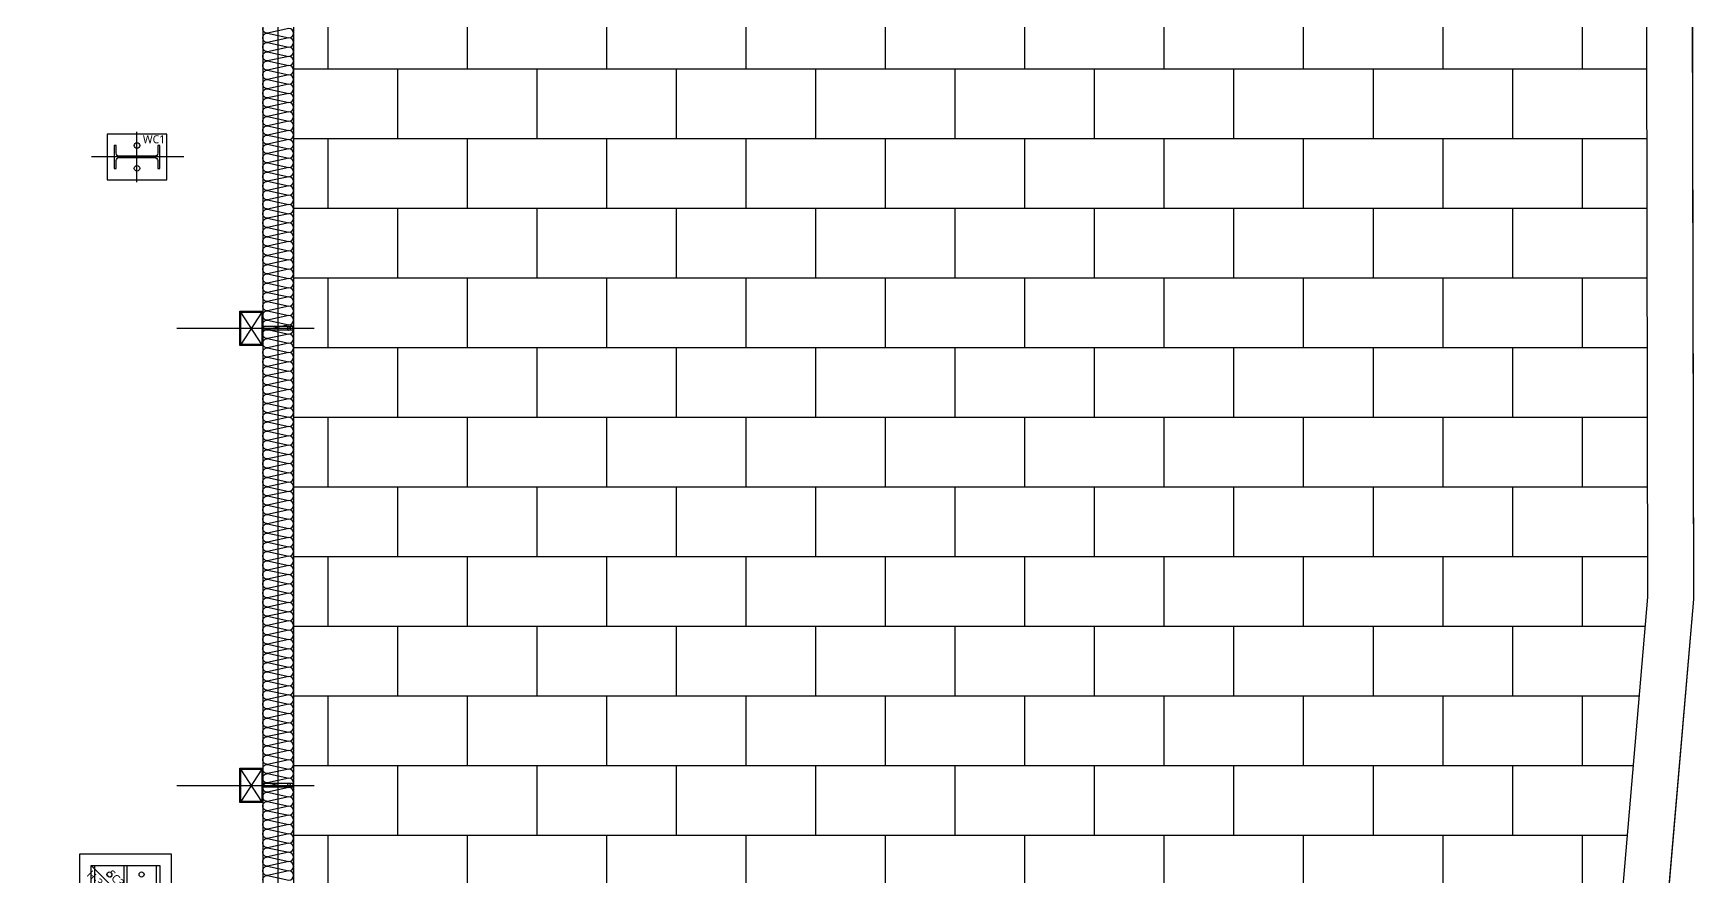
# Model space of a CAD drawing. Header units: millimetres. Extents: x 9 to 147, y 4 to 115.
# Drawn here: x 112.1 to 119.36, y 49.5 to 53.19 of the extents above; entities that cross this region are included whole.
import ezdxf
from ezdxf.enums import TextEntityAlignment as Align
from ezdxf.xclip import XClip

# ---------------------------------------------------------------- set-up
doc = ezdxf.new("R2010")
doc.units = ezdxf.units.MM
doc.header["$LTSCALE"] = 200
doc.linetypes.add('XR-PLAN$0$AUDIT_I_190801151318-2', pattern=[0])
doc.layers.get('DEFPOINTS').update_dxf_attribs({"color": 137})
doc.layers.add('AREA', color=30, linetype='Continuous', plot=False)
doc.layers.add('XR-PLAN$0$TEMP', color=171, linetype='Continuous', plot=False)
for name, color, linetype in [('XR-PLAN$0$09GIRDER', 252, 'Continuous'), ('XR-PLAN$0$6land', 252, 'XR-PLAN$0$AUDIT_I_190801151318-2'), ('XR-PLAN$0$AA-WAXM-FRAM', 252, 'Continuous'), ('XR-PLAN$0$ELE-6', 252, 'Continuous'), ('XR-PLAN$0$HAT', 252, 'Continuous'), ('XR-PLAN$0$HAT-BRICK', 252, 'Continuous'), ('XR-PLAN$0$HAT-INS', 252, 'Continuous'), ('XR-PLAN$0$STEEL BASE', 252, 'Continuous'), ('XR-PLAN$0$WAL', 252, 'Continuous'), ('XR-PLAN$0$메탈판넬-2', 252, 'Continuous'), ('XR-PLAN$0$방화', 252, 'Continuous'), ('XR-현황측량도$0$경계석(33)', 252, 'Continuous')]:
    doc.layers.add(name, color=color, linetype=linetype)
doc.styles.add('XR-PLAN$0$스타일1', font='MALGUN_0.TTF')

# ---------------------------------------------------------------- blocks, each defined once
blk = doc.blocks.new('XR-현황측량도')
at = {"layer": 'XR-현황측량도$0$경계석(33)'}
blk.add_lwpolyline([(143027.2, 74043.6), (151689.9, 74037.3), (154882.8, 74051.1), (162788.9, 74142.4), (171654.6, 74151.5), (178947.9, 74224.2), (185441.1, 74257.7), (186411.9, 74404.5), (193068.5, 76971.8, 0.271364), (196517.3, 81929.2), (196869.6, 86053.4), (196858.7, 91789.3), (196871.2, 109951.5), (196867, 116558.1), (196605.1, 121600.6), (196792.5, 126063.1), (196775.4, 130633.2), (196750.4, 139290.1), (196674.2, 147914.3), (194521.9, 154575.8)], format="xyb", dxfattribs=at)
blk = doc.blocks.new('*U93')
at = {"layer": 'XR-PLAN$0$HAT-INS'}
for points in [[(-6564.1, 0, -0.414214), (-6579.1, 15), (-6564.1, 85, 1), (-6594.1, 85), (-6579.1, 15, -0.414214), (-6594.1, 0, 0.414214)], [(-6534.1, 0, -0.414214), (-6549.1, 15), (-6534.1, 85, 1), (-6564.1, 85), (-6549.1, 15, -0.414214), (-6564.1, 0, 0.414214)], [(-6504.1, 0, -0.414214), (-6519.1, 15), (-6504.1, 85, 1), (-6534.1, 85), (-6519.1, 15, -0.414214), (-6534.1, 0, 0.414214)], [(-6474.1, 0, -0.414214), (-6489.1, 15), (-6474.1, 85, 1), (-6504.1, 85), (-6489.1, 15, -0.414214), (-6504.1, 0, 0.414214)], [(-6444.1, 0, -0.414214), (-6459.1, 15), (-6444.1, 85, 1), (-6474.1, 85), (-6459.1, 15, -0.414214), (-6474.1, 0, 0.414214)], [(-6414.1, 0, -0.414214), (-6429.1, 15), (-6414.1, 85, 1), (-6444.1, 85), (-6429.1, 15, -0.414214), (-6444.1, 0, 0.414214)], [(-6384.1, 0, -0.414214), (-6399.1, 15), (-6384.1, 85, 1), (-6414.1, 85), (-6399.1, 15, -0.414214), (-6414.1, 0, 0.414214)], [(-6354.1, 0, -0.414214), (-6369.1, 15), (-6354.1, 85, 1), (-6384.1, 85), (-6369.1, 15, -0.414214), (-6384.1, 0, 0.414214)], [(-6324.1, 0, -0.414214), (-6339.1, 15), (-6324.1, 85, 1), (-6354.1, 85), (-6339.1, 15, -0.414214), (-6354.1, 0, 0.414214)], [(-6294.1, 0, -0.414214), (-6309.1, 15), (-6294.1, 85, 1), (-6324.1, 85), (-6309.1, 15, -0.414214), (-6324.1, 0, 0.414214)], [(-6264.1, 0, -0.414214), (-6279.1, 15), (-6264.1, 85, 1), (-6294.1, 85), (-6279.1, 15, -0.414214), (-6294.1, 0, 0.414214)], [(-6234.1, 0, -0.414214), (-6249.1, 15), (-6234.1, 85, 1), (-6264.1, 85), (-6249.1, 15, -0.414214), (-6264.1, 0, 0.414214)], [(-6204.1, 0, -0.414214), (-6219.1, 15), (-6204.1, 85, 1), (-6234.1, 85), (-6219.1, 15, -0.414214), (-6234.1, 0, 0.414214)], [(-6174.1, 0, -0.414214), (-6189.1, 15), (-6174.1, 85, 1), (-6204.1, 85), (-6189.1, 15, -0.414214), (-6204.1, 0, 0.414214)], [(-6144.1, 0, -0.414214), (-6159.1, 15), (-6144.1, 85, 1), (-6174.1, 85), (-6159.1, 15, -0.414214), (-6174.1, 0, 0.414214)], [(-6114.1, 0, -0.414214), (-6129.1, 15), (-6114.1, 85, 1), (-6144.1, 85), (-6129.1, 15, -0.414214), (-6144.1, 0, 0.414214)], [(-6084.1, 0, -0.414214), (-6099.1, 15), (-6084.1, 85, 1), (-6114.1, 85), (-6099.1, 15, -0.414214), (-6114.1, 0, 0.414214)], [(-6054.1, 0, -0.414214), (-6069.1, 15), (-6054.1, 85, 1), (-6084.1, 85), (-6069.1, 15, -0.414214), (-6084.1, 0, 0.414214)], [(-6024.1, 0, -0.414214), (-6039.1, 15), (-6024.1, 85, 1), (-6054.1, 85), (-6039.1, 15, -0.414214), (-6054.1, 0, 0.414214)], [(-5994.1, 0, -0.414214), (-6009.1, 15), (-5994.1, 85, 1), (-6024.1, 85), (-6009.1, 15, -0.414214), (-6024.1, 0, 0.414214)], [(-5964.1, 0, -0.414214), (-5979.1, 15), (-5964.1, 85, 1), (-5994.1, 85), (-5979.1, 15, -0.414214), (-5994.1, 0, 0.414214)], [(-5934.1, 0, -0.414214), (-5949.1, 15), (-5934.1, 85, 1), (-5964.1, 85), (-5949.1, 15, -0.414214), (-5964.1, 0, 0.414214)], [(-5904.1, 0, -0.414214), (-5919.1, 15), (-5904.1, 85, 1), (-5934.1, 85), (-5919.1, 15, -0.414214), (-5934.1, 0, 0.414214)], [(-5874.1, 0, -0.414214), (-5889.1, 15), (-5874.1, 85, 1), (-5904.1, 85), (-5889.1, 15, -0.414214), (-5904.1, 0, 0.414214)], [(-5844.1, 0, -0.414214), (-5859.1, 15), (-5844.1, 85, 1), (-5874.1, 85), (-5859.1, 15, -0.414214), (-5874.1, 0, 0.414214)], [(-5814.1, 0, -0.414214), (-5829.1, 15), (-5814.1, 85, 1), (-5844.1, 85), (-5829.1, 15, -0.414214), (-5844.1, 0, 0.414214)], [(-5784.1, 0, -0.414214), (-5799.1, 15), (-5784.1, 85, 1), (-5814.1, 85), (-5799.1, 15, -0.414214), (-5814.1, 0, 0.414214)], [(-5754.1, 0, -0.414214), (-5769.1, 15), (-5754.1, 85, 1), (-5784.1, 85), (-5769.1, 15, -0.414214), (-5784.1, 0, 0.414214)], [(-5724.1, 0, -0.414214), (-5739.1, 15), (-5724.1, 85, 1), (-5754.1, 85), (-5739.1, 15, -0.414214), (-5754.1, 0, 0.414214)], [(-5694.1, 0, -0.414214), (-5709.1, 15), (-5694.1, 85, 1), (-5724.1, 85), (-5709.1, 15, -0.414214), (-5724.1, 0, 0.414214)], [(-5664.1, 0, -0.414214), (-5679.1, 15), (-5664.1, 85, 1), (-5694.1, 85), (-5679.1, 15, -0.414214), (-5694.1, 0, 0.414214)], [(-5634.1, 0, -0.414214), (-5649.1, 15), (-5634.1, 85, 1), (-5664.1, 85), (-5649.1, 15, -0.414214), (-5664.1, 0, 0.414214)], [(-5604.1, 0, -0.414214), (-5619.1, 15), (-5604.1, 85, 1), (-5634.1, 85), (-5619.1, 15, -0.414214), (-5634.1, 0, 0.414214)], [(-5574.1, 0, -0.414214), (-5589.1, 15), (-5574.1, 85, 1), (-5604.1, 85), (-5589.1, 15, -0.414214), (-5604.1, 0, 0.414214)], [(-5544.1, 0, -0.414214), (-5559.1, 15), (-5544.1, 85, 1), (-5574.1, 85), (-5559.1, 15, -0.414214), (-5574.1, 0, 0.414214)], [(-5514.1, 0, -0.414214), (-5529.1, 15), (-5514.1, 85, 1), (-5544.1, 85), (-5529.1, 15, -0.414214), (-5544.1, 0, 0.414214)], [(-5484.1, 0, -0.414214), (-5499.1, 15), (-5484.1, 85, 1), (-5514.1, 85), (-5499.1, 15, -0.414214), (-5514.1, 0, 0.414214)], [(-5454.1, 0, -0.414214), (-5469.1, 15), (-5454.1, 85, 1), (-5484.1, 85), (-5469.1, 15, -0.414214), (-5484.1, 0, 0.414214)], [(-5424.1, 0, -0.414214), (-5439.1, 15), (-5424.1, 85, 1), (-5454.1, 85), (-5439.1, 15, -0.414214), (-5454.1, 0, 0.414214)], [(-5394.1, 0, -0.414214), (-5409.1, 15), (-5394.1, 85, 1), (-5424.1, 85), (-5409.1, 15, -0.414214), (-5424.1, 0, 0.414214)], [(-5364.1, 0, -0.414214), (-5379.1, 15), (-5364.1, 85, 1), (-5394.1, 85), (-5379.1, 15, -0.414214), (-5394.1, 0, 0.414214)], [(-5334.1, 0, -0.414214), (-5349.1, 15), (-5334.1, 85, 1), (-5364.1, 85), (-5349.1, 15, -0.414214), (-5364.1, 0, 0.414214)], [(-5304.1, 0, -0.414214), (-5319.1, 15), (-5304.1, 85, 1), (-5334.1, 85), (-5319.1, 15, -0.414214), (-5334.1, 0, 0.414214)], [(-5274.1, 0, -0.414214), (-5289.1, 15), (-5274.1, 85, 1), (-5304.1, 85), (-5289.1, 15, -0.414214), (-5304.1, 0, 0.414214)], [(-5244.1, 0, -0.414214), (-5259.1, 15), (-5244.1, 85, 1), (-5274.1, 85), (-5259.1, 15, -0.414214), (-5274.1, 0, 0.414214)], [(-5214.1, 0, -0.414214), (-5229.1, 15), (-5214.1, 85, 1), (-5244.1, 85), (-5229.1, 15, -0.414214), (-5244.1, 0, 0.414214)], [(-5184.1, 0, -0.414214), (-5199.1, 15), (-5184.1, 85, 1), (-5214.1, 85), (-5199.1, 15, -0.414214), (-5214.1, 0, 0.414214)], [(-5154.1, 0, -0.414214), (-5169.1, 15), (-5154.1, 85, 1), (-5184.1, 85), (-5169.1, 15, -0.414214), (-5184.1, 0, 0.414214)], [(-5124.1, 0, -0.414214), (-5139.1, 15), (-5124.1, 85, 1), (-5154.1, 85), (-5139.1, 15, -0.414214), (-5154.1, 0, 0.414214)], [(-5094.1, 0, -0.414214), (-5109.1, 15), (-5094.1, 85, 1), (-5124.1, 85), (-5109.1, 15, -0.414214), (-5124.1, 0, 0.414214)], [(-5064.1, 0, -0.414214), (-5079.1, 15), (-5064.1, 85, 1), (-5094.1, 85), (-5079.1, 15, -0.414214), (-5094.1, 0, 0.414214)], [(-5034.1, 0, -0.414214), (-5049.1, 15), (-5034.1, 85, 1), (-5064.1, 85), (-5049.1, 15, -0.414214), (-5064.1, 0, 0.414214)], [(-5004.1, 0, -0.414214), (-5019.1, 15), (-5004.1, 85, 1), (-5034.1, 85), (-5019.1, 15, -0.414214), (-5034.1, 0, 0.414214)], [(-4974.1, 0, -0.414214), (-4989.1, 15), (-4974.1, 85, 1), (-5004.1, 85), (-4989.1, 15, -0.414214), (-5004.1, 0, 0.414214)], [(-4944.1, 0, -0.414214), (-4959.1, 15), (-4944.1, 85, 1), (-4974.1, 85), (-4959.1, 15, -0.414214), (-4974.1, 0, 0.414214)], [(-4914.1, 0, -0.414214), (-4929.1, 15), (-4914.1, 85, 1), (-4944.1, 85), (-4929.1, 15, -0.414214), (-4944.1, 0, 0.414214)], [(-4884.1, 0, -0.414214), (-4899.1, 15), (-4884.1, 85, 1), (-4914.1, 85), (-4899.1, 15, -0.414214), (-4914.1, 0, 0.414214)], [(-4854.1, 0, -0.414214), (-4869.1, 15), (-4854.1, 85, 1), (-4884.1, 85), (-4869.1, 15, -0.414214), (-4884.1, 0, 0.414214)], [(-4824.1, 0, -0.414214), (-4839.1, 15), (-4824.1, 85, 1), (-4854.1, 85), (-4839.1, 15, -0.414214), (-4854.1, 0, 0.414214)], [(-4794.1, 0, -0.414214), (-4809.1, 15), (-4794.1, 85, 1), (-4824.1, 85), (-4809.1, 15, -0.414214), (-4824.1, 0, 0.414214)], [(-4764.1, 0, -0.414214), (-4779.1, 15), (-4764.1, 85, 1), (-4794.1, 85), (-4779.1, 15, -0.414214), (-4794.1, 0, 0.414214)], [(-4734.1, 0, -0.414214), (-4749.1, 15), (-4734.1, 85, 1), (-4764.1, 85), (-4749.1, 15, -0.414214), (-4764.1, 0, 0.414214)], [(-4704.1, 0, -0.414214), (-4719.1, 15), (-4704.1, 85, 1), (-4734.1, 85), (-4719.1, 15, -0.414214), (-4734.1, 0, 0.414214)], [(-4674.1, 0, -0.414214), (-4689.1, 15), (-4674.1, 85, 1), (-4704.1, 85), (-4689.1, 15, -0.414214), (-4704.1, 0, 0.414214)], [(-4644.1, 0, -0.414214), (-4659.1, 15), (-4644.1, 85, 1), (-4674.1, 85), (-4659.1, 15, -0.414214), (-4674.1, 0, 0.414214)], [(-4614.1, 0, -0.414214), (-4629.1, 15), (-4614.1, 85, 1), (-4644.1, 85), (-4629.1, 15, -0.414214), (-4644.1, 0, 0.414214)], [(-4584.1, 0, -0.414214), (-4599.1, 15), (-4584.1, 85, 1), (-4614.1, 85), (-4599.1, 15, -0.414214), (-4614.1, 0, 0.414214)], [(-4554.1, 0, -0.414214), (-4569.1, 15), (-4554.1, 85, 1), (-4584.1, 85), (-4569.1, 15, -0.414214), (-4584.1, 0, 0.414214)], [(-4524.1, 0, -0.414214), (-4539.1, 15), (-4524.1, 85, 1), (-4554.1, 85), (-4539.1, 15, -0.414214), (-4554.1, 0, 0.414214)], [(-4494.1, 0, -0.414214), (-4509.1, 15), (-4494.1, 85, 1), (-4524.1, 85), (-4509.1, 15, -0.414214), (-4524.1, 0, 0.414214)], [(-4464.1, 0, -0.414214), (-4479.1, 15), (-4464.1, 85, 1), (-4494.1, 85), (-4479.1, 15, -0.414214), (-4494.1, 0, 0.414214)], [(-4434.1, 0, -0.414214), (-4449.1, 15), (-4434.1, 85, 1), (-4464.1, 85), (-4449.1, 15, -0.414214), (-4464.1, 0, 0.414214)], [(-4404.1, 0, -0.414214), (-4419.1, 15), (-4404.1, 85, 1), (-4434.1, 85), (-4419.1, 15, -0.414214), (-4434.1, 0, 0.414214)], [(-4374.1, 0, -0.414214), (-4389.1, 15), (-4374.1, 85, 1), (-4404.1, 85), (-4389.1, 15, -0.414214), (-4404.1, 0, 0.414214)], [(-4344.1, 0, -0.414214), (-4359.1, 15), (-4344.1, 85, 1), (-4374.1, 85), (-4359.1, 15, -0.414214), (-4374.1, 0, 0.414214)], [(-4314.1, 0, -0.414214), (-4329.1, 15), (-4314.1, 85, 1), (-4344.1, 85), (-4329.1, 15, -0.414214), (-4344.1, 0, 0.414214)], [(-4284.1, 0, -0.414214), (-4299.1, 15), (-4284.1, 85, 1), (-4314.1, 85), (-4299.1, 15, -0.414214), (-4314.1, 0, 0.414214)], [(-4254.1, 0, -0.414214), (-4269.1, 15), (-4254.1, 85, 1), (-4284.1, 85), (-4269.1, 15, -0.414214), (-4284.1, 0, 0.414214)], [(-4224.1, 0, -0.414214), (-4239.1, 15), (-4224.1, 85, 1), (-4254.1, 85), (-4239.1, 15, -0.414214), (-4254.1, 0, 0.414214)], [(-4194.1, 0, -0.414214), (-4209.1, 15), (-4194.1, 85, 1), (-4224.1, 85), (-4209.1, 15, -0.414214), (-4224.1, 0, 0.414214)], [(-4164.1, 0, -0.414214), (-4179.1, 15), (-4164.1, 85, 1), (-4194.1, 85), (-4179.1, 15, -0.414214), (-4194.1, 0, 0.414214)], [(-4134.1, 0, -0.414214), (-4149.1, 15), (-4134.1, 85, 1), (-4164.1, 85), (-4149.1, 15, -0.414214), (-4164.1, 0, 0.414214)], [(-4104.1, 0, -0.414214), (-4119.1, 15), (-4104.1, 85, 1), (-4134.1, 85), (-4119.1, 15, -0.414214), (-4134.1, 0, 0.414214)], [(-4074.1, 0, -0.414214), (-4089.1, 15), (-4074.1, 85, 1), (-4104.1, 85), (-4089.1, 15, -0.414214), (-4104.1, 0, 0.414214)], [(-4044.1, 0, -0.414214), (-4059.1, 15), (-4044.1, 85, 1), (-4074.1, 85), (-4059.1, 15, -0.414214), (-4074.1, 0, 0.414214)], [(-4014.1, 0, -0.414214), (-4029.1, 15), (-4014.1, 85, 1), (-4044.1, 85), (-4029.1, 15, -0.414214), (-4044.1, 0, 0.414214)], [(-3984.1, 0, -0.414214), (-3999.1, 15), (-3984.1, 85, 1), (-4014.1, 85), (-3999.1, 15, -0.414214), (-4014.1, 0, 0.414214)], [(-3954.1, 0, -0.414214), (-3969.1, 15), (-3954.1, 85, 1), (-3984.1, 85), (-3969.1, 15, -0.414214), (-3984.1, 0, 0.414214)], [(-3924.1, 0, -0.414214), (-3939.1, 15), (-3924.1, 85, 1), (-3954.1, 85), (-3939.1, 15, -0.414214), (-3954.1, 0, 0.414214)], [(-3894.1, 0, -0.414214), (-3909.1, 15), (-3894.1, 85, 1), (-3924.1, 85), (-3909.1, 15, -0.414214), (-3924.1, 0, 0.414214)], [(-3864.1, 0, -0.414214), (-3879.1, 15), (-3864.1, 85, 1), (-3894.1, 85), (-3879.1, 15, -0.414214), (-3894.1, 0, 0.414214)], [(-3834.1, 0, -0.414214), (-3849.1, 15), (-3834.1, 85, 1), (-3864.1, 85), (-3849.1, 15, -0.414214), (-3864.1, 0, 0.414214)]]:
    blk.add_lwpolyline(points, format="xyb", dxfattribs=at)
blk = doc.blocks.new('XR-PLAN$0$SQ-PIPE-100X100X4.5T')
at = {"layer": 'XR-PLAN$0$ELE-6'}
for p, q in [((-88.6, 7.5), (46.4, 7.5)), ((-88.6, -7.5), (46.4, -7.5))]:
    blk.add_line(p, q, dxfattribs=at)
at = {"layer": 'XR-PLAN$0$HAT'}
blk.add_circle((-68.6, 0), 7.5, dxfattribs=at)
blk.add_arc((-101.6, 0), 15.1, 330.13717, 29.86283, dxfattribs=at)
at = {"layer": 'XR-PLAN$0$방화'}
blk.add_lwpolyline([(411.4, 0), (-178.6, 0)], dxfattribs=at)
blk = doc.blocks.new('XR-PLAN$0$SQ-PIPE-100X100X4.5TS')
at = {"layer": 'XR-PLAN$0$AA-WAXM-FRAM'}
for p, q in [((-71, 4), (71, 96)), ((71, 4), (-71, 96))]:
    blk.add_line(p, q, dxfattribs=at)
for points in [[(75, 0), (75, 100), (-75, 100), (-75, 0)], [(71, 4), (71, 96), (-71, 96), (-71, 4)]]:
    blk.add_lwpolyline(points, close=True, dxfattribs=at)
at = {"layer": 'XR-PLAN$0$방화'}
blk.add_lwpolyline([(0, 375), (0, -225)], dxfattribs=at)
blk = doc.blocks.new('XR-PLAN$0$X-PIPE-1PL')
at = {"layer": 'XR-PLAN$0$AA-WAXM-FRAM', "xscale": -1}
for p in [(71646.4, -34000), (71646.4, -34000), (71646.4, -36000)]:
    blk.add_blockref('XR-PLAN$0$SQ-PIPE-100X100X4.5T', p, dxfattribs=at)
at = {"layer": 'XR-PLAN$0$메탈판넬-2', "xscale": -1.000000000000002, "rotation": 90}
for p in [(71600, -34000), (71600, -36000)]:
    blk.add_blockref('XR-PLAN$0$SQ-PIPE-100X100X4.5TS', p, dxfattribs=at)
blk = doc.blocks.new('XR-PLAN$0$S-SC3A')
at = {"layer": 'DEFPOINTS'}
blk.add_line((-150, -150), (150, 150), dxfattribs=at)
blk.add_lwpolyline([(-150, 150), (150, 150), (150, -150), (-150, -150)], close=True, dxfattribs=at)
at = {"layer": 'XR-PLAN$0$09GIRDER'}
blk.add_lwpolyline([(-150, -150), (-150, -135), (-23, -135, 0.414214), (-5, -117), (-5, 117, 0.414214), (-23, 135), (-150, 135), (-150, 150), (150, 150), (150, 135), (23, 135, 0.414214), (5, 117), (5, -117, 0.414214), (23, -135), (150, -135), (150, -150)], format="xyb", close=True, dxfattribs=at)
at = {"layer": 'XR-PLAN$0$STEEL BASE'}
for points in [[(-200, 200), (200, 200), (200, -200), (-200, -200)], [(-150, 6), (-5, 6), (-5, -6), (-150, -6)], [(5, 6), (150, 6), (150, -6), (5, -6)]]:
    blk.add_lwpolyline(points, close=True, dxfattribs=at)
for centre in [(-110, 70.5), (110, 70.5), (-110, -70.5), (110, -70.5)]:
    blk.add_circle(centre, 11, dxfattribs=at)
at = {"layer": 'DEFPOINTS', "style": 'XR-PLAN$0$스타일1'}
blk.add_text('H-300X300X10X15', height=35, rotation=45, dxfattribs=at).set_placement((18.7, -22.5), align=Align.MIDDLE_CENTER)
blk.add_text('SC3A', height=35, rotation=45, dxfattribs=at).set_placement((-108.6, -82.9))
blk = doc.blocks.new('XR-PLAN$0$S-WC1')
at = {"layer": 'DEFPOINTS'}
for p, q in [((0, 205), (0, -199)), ((110, 0), (-110, 0))]:
    blk.add_line(p, q, dxfattribs=at)
at = {"layer": 'XR-PLAN$0$STEEL BASE'}
blk.add_lwpolyline([(100, 130), (-100, 130), (-100, -130), (100, -130)], close=True, dxfattribs=at)
for centre in [(-50, 0), (50, 0)]:
    blk.add_circle(centre, 12, dxfattribs=at)
at = {"layer": 'XR-PLAN$0$WAL'}
blk.add_lwpolyline([(50, -100), (50, -91), (16, -91, -0.414214), (3, -78), (3, 78, -0.414214), (16, 91), (50, 91), (50, 100), (-50, 100), (-50, 91), (-16, 91, -0.414214), (-3, 78), (-3, -78, -0.414214), (-16, -91), (-50, -91), (-50, -100)], format="xyb", close=True, dxfattribs=at)
at = {"layer": 'XR-PLAN$0$TEMP', "style": 'XR-PLAN$0$스타일1'}
blk.add_text('WC1', height=35, rotation=90, dxfattribs=at).set_placement((-59.6, 26))
blk = doc.blocks.new('XR-PLAN$0$x-stu-1Fcol')
at = {"rotation": 270}
for name, p in [('XR-PLAN$0$S-WC1', (71050, -33250)), ('XR-PLAN$0$S-SC3A', (71000, -36500))]:
    blk.add_blockref(name, p, dxfattribs=at)

msp = doc.modelspace()

# ---------------------------------------------------------------- hatches: boundary and pattern name
at = {"layer": 'XR-PLAN$0$HAT-BRICK'}
h = msp.add_hatch(dxfattribs=at)
h.set_pattern_fill('AR-B816', color=256, scale=0.0015)
h.paths.add_polyline_path([(116.735, 57.37), (116.735, 56.87), (113.235, 56.87), (113.235, 40.9519), (115.4799, 41.8177, 0.271099), (118.8074, 46.6072), (119.1591, 50.7234), (119.1482, 56.4509), (119.1635, 76.25), (113.235, 76.25), (113.235, 72.465), (116.735, 72.465)])

# ---------------------------------------------------------------- linework, layer by layer
at = {"layer": 'AREA'}
msp.add_lwpolyline([(113.1675, 86.2675), (41.1325, 86.2675), (41.1325, 42.5327), (113.1675, 42.5327)], close=True, dxfattribs=at)
at = {"layer": 'XR-PLAN$0$6land'}
for points in [[(115.558, 41.6335, 0.271364), (119.0068, 46.5909), (119.3591, 50.7151), (119.3482, 56.451), (119.3637, 76.45), (113.235, 76.45)], [(115.4741, 41.815, 0.271398), (118.8074, 46.6072), (119.1591, 50.7234), (119.1482, 56.4509), (119.1635, 76.25)]]:
    msp.add_lwpolyline(points, format="xyb", dxfattribs=at)
at = {"layer": 'XR-PLAN$0$ELE-6'}
for p, q in [((113.235, 56.87), (113.235, 42.465)), ((113.1, 56.735), (113.1, 42.6))]:
    msp.add_line(p, q, dxfattribs=at)
at = {"layer": 'XR-PLAN$0$HAT-BRICK'}
msp.add_lwpolyline([(113.235, 56.87), (113.235, 40.9519), (115.4799, 41.8177, 0.271099), (118.8074, 46.6072), (119.1591, 50.7234), (119.1482, 56.4509), (119.1635, 76.25), (113.235, 76.25), (113.235, 72.465), (116.735, 72.465), (116.735, 57.37)], format="xyb", dxfattribs=at)

# ---------------------------------------------------------------- block references
ref = msp.add_blockref('XR-현황측량도', (-77.5105, -35.3383), dxfattribs=dict(xscale=0.001, yscale=0.001, zscale=0.001))
XClip(ref).set_block_clipping_path([(86810.4680804907, 39538.2997129494), (224210.4680804907, 149938.2997129495)])
at = {"xscale": 0.001, "yscale": 0.001, "zscale": 0.001}
for name in ['XR-PLAN$0$X-PIPE-1PL', 'XR-PLAN$0$x-stu-1Fcol']:
    msp.add_blockref(name, (41.5, 85.9), dxfattribs=at)
at = {"layer": 'XR-PLAN$0$HAT-INS', "xscale": 0.00135, "yscale": 0.00135, "zscale": 0.00135, "rotation": 270}
msp.add_blockref('*U93', (113.1, 44.3095), dxfattribs=at)

doc.saveas('drawing.dxf')
